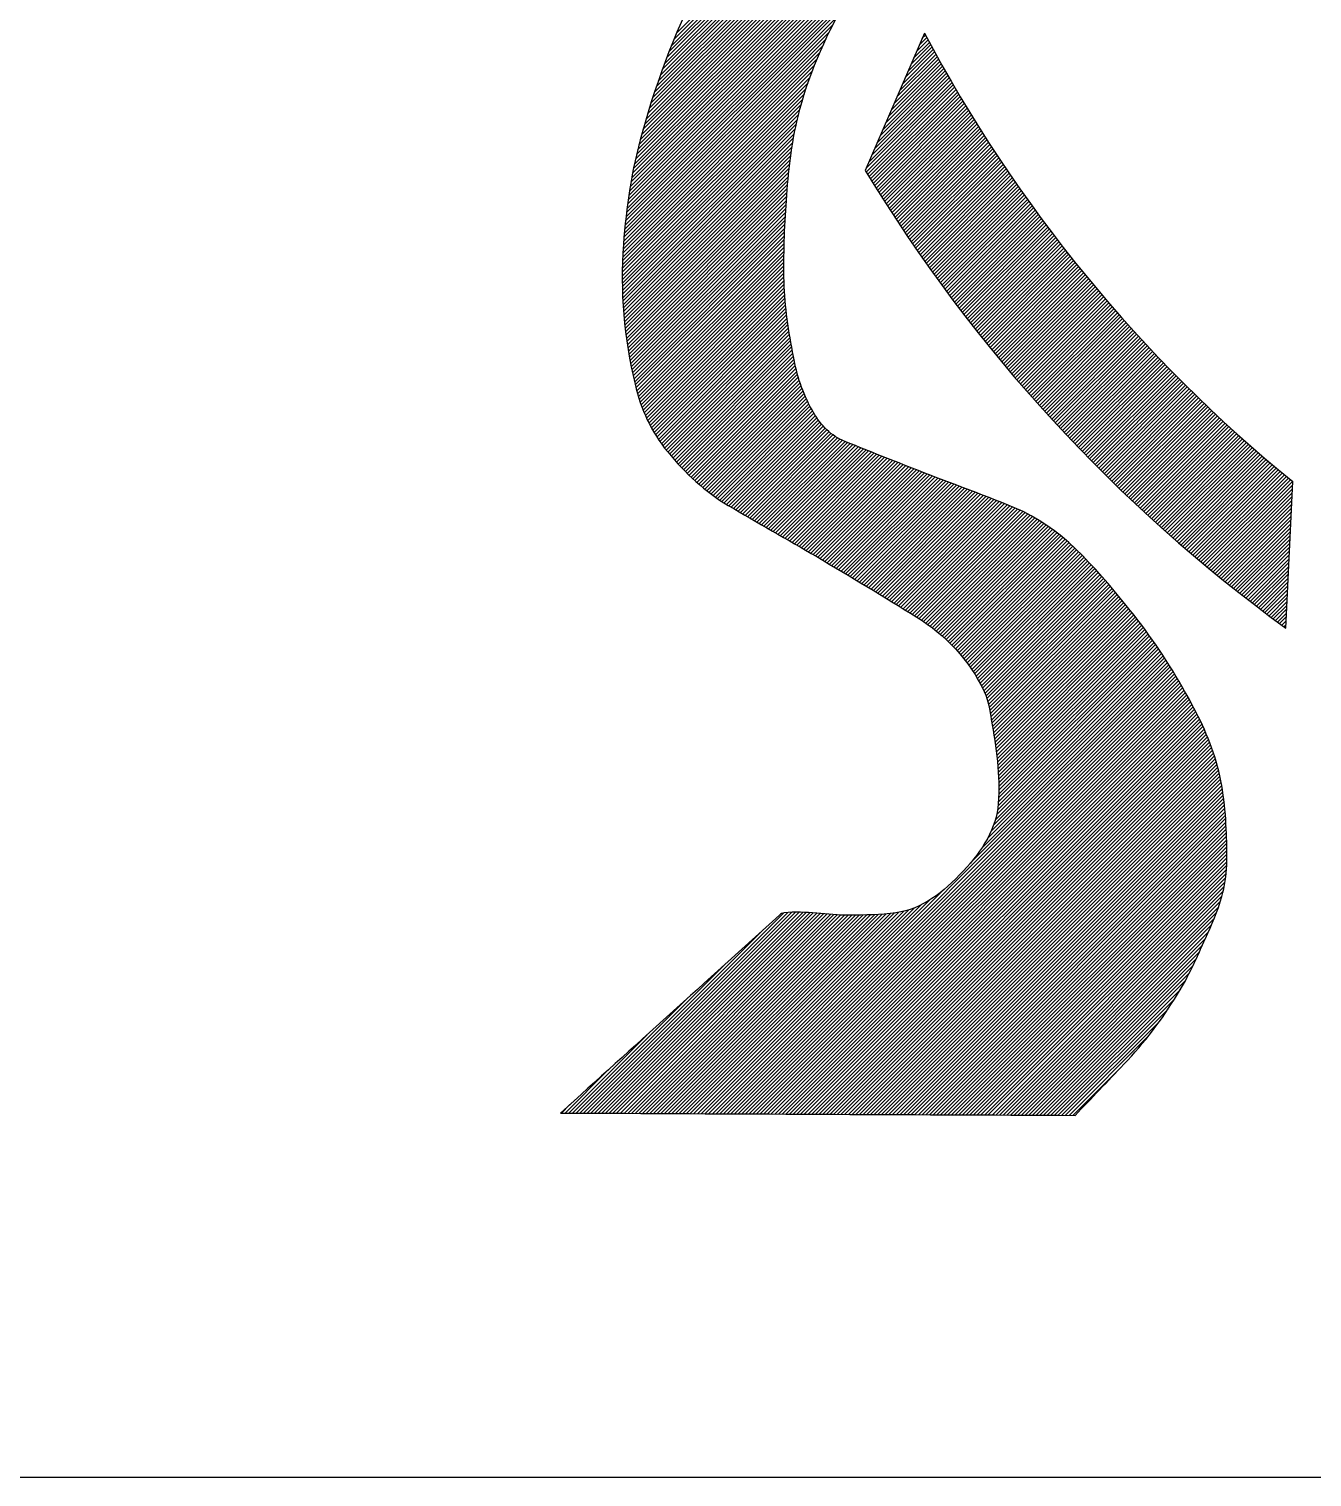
# Model space of a CAD drawing. Header units: inches. Extents: x -1128 to 651, y 96 to 845.
# Drawn here: x -485.589 to -483.186, y 661.388 to 664.101 of the extents above; entities that cross this region are included whole.
import ezdxf

# ---------------------------------------------------------------- set-up
doc = ezdxf.new("R2010")
doc.units = ezdxf.units.IN
doc.header["$MEASUREMENT"] = 0
doc.layers.add('Cables', color=7, linetype='Continuous', lineweight=0)
doc.layers.add('ONDOCS', color=7, linetype='Continuous', lineweight=0)
doc.layers.add('TEG BORDER', color=7, linetype='Continuous')

# ---------------------------------------------------------------- blocks, each defined once
blk = doc.blocks.new('TEG BORDER A2')
at = {"layer": 'ONDOCS', "color": 7, "linetype": 'Continuous', "lineweight": -3, "ltscale": 100}
for p, q in [((573.9492, 51.2562), (576.1516, 53.4585)), ((573.9558, 51.2769), (576.1324, 53.4535)), ((573.9627, 51.2979), (576.1133, 53.4485)), ((573.9698, 51.3192), (576.0942, 53.4436)), ((573.9771, 51.3406), (576.0751, 53.4386)), ((573.9847, 51.3624), (576.0559, 53.4336)), ((573.9926, 51.3844), (576.0366, 53.4285)), ((574.0008, 51.4068), (576.0173, 53.4232)), ((574.0093, 51.4294), (575.9978, 53.4179)), ((574.0182, 51.4525), (575.9781, 53.4123)), ((574.0275, 51.4759), (575.9582, 53.4066)), ((574.0373, 51.4998), (575.938, 53.4005)), ((574.0474, 51.5241), (575.9175, 53.3941)), ((573.9428, 51.2356), (575.5981, 52.8909)), ((573.9365, 51.2152), (575.4765, 52.7552)), ((573.9305, 51.195), (575.3934, 52.658)), ((573.9246, 51.175), (575.3267, 52.5771)), ((573.9189, 51.1551), (575.2695, 52.5057)), ((573.9133, 51.1354), (575.2186, 52.4407)), ((573.908, 51.116), (575.1725, 52.3805)), ((573.9031, 51.0969), (575.13, 52.3238)), ((573.8984, 51.0781), (575.0903, 52.27)), ((573.894, 51.0596), (575.053, 52.2185)), ((573.8899, 51.0413), (575.0177, 52.1691)), ((573.8824, 51.0055), (574.9548, 52.0779)), ((573.886, 51.0233), (574.985, 52.1223)), ((573.8789, 50.9879), (574.9265, 52.0355)), ((573.8757, 50.9705), (574.9, 51.9948)), ((573.8698, 50.9363), (574.8512, 51.9177)), ((573.8727, 50.9533), (574.8749, 51.9556)), ((573.8671, 50.9195), (574.8285, 51.8809)), ((573.8621, 50.8862), (574.7861, 51.8102)), ((573.8645, 50.9028), (574.8069, 51.8451)), ((573.8599, 50.8699), (574.7662, 51.7762)), ((573.8558, 50.8375), (574.7284, 51.7101)), ((573.8578, 50.8536), (574.747, 51.7428)), ((573.8522, 50.8056), (574.6931, 51.6465)), ((573.8539, 50.8215), (574.7105, 51.678)), ((573.849, 50.7741), (574.6606, 51.5857)), ((573.8505, 50.7898), (574.6763, 51.6156)), ((573.8462, 50.7431), (574.632, 51.5288)), ((573.8476, 50.7585), (574.6458, 51.5568)), ((574.9953, 51.5241), (574.7694, 50.9983)), ((573.8438, 50.7124), (574.607, 51.4755)), ((573.845, 50.7277), (574.619, 51.5017)), ((574.9329, 51.3789), (575.0242, 51.4703)), ((574.9436, 51.4037), (575.0192, 51.4794)), ((574.9542, 51.4285), (575.0143, 51.4886)), ((574.9649, 51.4533), (575.0093, 51.4978)), ((574.9755, 51.4781), (575.0044, 51.507)), ((574.9862, 51.5029), (574.9995, 51.5162)), ((573.8419, 50.6822), (574.5852, 51.4255)), ((573.8428, 50.6972), (574.5957, 51.4501)), ((574.869, 51.2302), (575.0544, 51.4156)), ((574.8797, 51.255), (575.0493, 51.4247)), ((574.8903, 51.2798), (575.0443, 51.4337)), ((574.901, 51.3046), (575.0392, 51.4429)), ((574.9116, 51.3294), (575.0342, 51.452)), ((574.9223, 51.3542), (575.0292, 51.4611)), ((573.8405, 50.6525), (574.5664, 51.3784)), ((573.8412, 50.6673), (574.5755, 51.4016)), ((574.8051, 51.0814), (575.0851, 51.3614)), ((574.8158, 51.1062), (575.0799, 51.3704)), ((574.8264, 51.131), (575.0748, 51.3794)), ((574.8371, 51.1558), (575.0697, 51.3884)), ((574.8477, 51.1806), (575.0646, 51.3975)), ((574.8584, 51.2054), (575.0595, 51.4065)), ((573.8395, 50.6091), (574.5429, 51.3125)), ((573.8397, 50.6234), (574.5502, 51.3339)), ((573.8401, 50.6379), (574.558, 51.3558)), ((574.7728, 50.9926), (575.1058, 51.3256)), ((574.7732, 51.0071), (575.1006, 51.3345)), ((574.7782, 50.9838), (575.111, 51.3167)), ((574.7835, 50.975), (575.1163, 51.3077)), ((574.7838, 51.0319), (575.0954, 51.3435)), ((574.7945, 51.0566), (575.0902, 51.3524)), ((573.8394, 50.5948), (574.5362, 51.2916)), ((573.8394, 50.5807), (574.53, 51.2712)), ((573.8396, 50.5667), (574.5242, 51.2514)), ((574.7889, 50.9662), (575.1215, 51.2988)), ((574.7943, 50.9575), (575.1268, 51.29)), ((574.7997, 50.9488), (575.1321, 51.2811)), ((574.8051, 50.94), (575.1373, 51.2722)), ((574.8106, 50.9313), (575.1426, 51.2634)), ((574.816, 50.9226), (575.148, 51.2546)), ((574.8214, 50.9139), (575.1533, 51.2458)), ((573.8398, 50.5528), (574.5189, 51.2319)), ((573.8402, 50.539), (574.514, 51.2129)), ((573.8407, 50.5254), (574.5095, 51.1942)), ((574.8269, 50.9052), (575.1586, 51.237)), ((574.8324, 50.8966), (575.164, 51.2282)), ((574.8379, 50.8879), (575.1694, 51.2194)), ((574.8434, 50.8793), (575.1747, 51.2107)), ((574.8489, 50.8707), (575.1801, 51.2019)), ((574.8544, 50.8621), (575.1856, 51.1932)), ((573.8412, 50.5118), (574.5054, 51.176)), ((573.8419, 50.4983), (574.5016, 51.158)), ((573.8427, 50.485), (574.4981, 51.1404)), ((574.86, 50.8535), (575.191, 51.1845)), ((574.8655, 50.8449), (575.1964, 51.1758)), ((574.8711, 50.8363), (575.2019, 51.1671)), ((574.8767, 50.8277), (575.2073, 51.1584)), ((574.8823, 50.8192), (575.2128, 51.1497)), ((574.8879, 50.8106), (575.2183, 51.1411)), ((573.8436, 50.4717), (574.4949, 51.1231)), ((573.8445, 50.4585), (574.492, 51.106)), ((573.8456, 50.4454), (574.4893, 51.0891)), ((574.8935, 50.8021), (575.2238, 51.1325)), ((574.8991, 50.7936), (575.2294, 51.1238)), ((574.9048, 50.7851), (575.2349, 51.1152)), ((574.9104, 50.7766), (575.2404, 51.1066)), ((574.9161, 50.7681), (575.246, 51.0981)), ((574.9218, 50.7597), (575.2516, 51.0895)), ((574.9274, 50.7512), (575.2572, 51.0809)), ((573.8467, 50.4324), (574.4868, 51.0725)), ((573.848, 50.4195), (574.4844, 51.056)), ((573.8493, 50.4067), (574.4823, 51.0397)), ((574.9331, 50.7428), (575.2628, 51.0724)), ((574.9389, 50.7344), (575.2684, 51.0639)), ((574.9446, 50.7259), (575.274, 51.0554)), ((574.9503, 50.7175), (575.2797, 51.0469)), ((574.9561, 50.7092), (575.2853, 51.0384)), ((574.9619, 50.7008), (575.291, 51.0299)), ((573.8507, 50.394), (574.4803, 51.0236)), ((573.8522, 50.3814), (574.4785, 51.0076)), ((573.8538, 50.3688), (574.4767, 50.9917)), ((573.8555, 50.3563), (574.4751, 50.976)), ((574.9676, 50.6924), (575.2967, 51.0215)), ((574.9734, 50.6841), (575.3024, 51.013)), ((574.9792, 50.6757), (575.3081, 51.0046)), ((574.985, 50.6674), (575.3138, 50.9962)), ((574.9909, 50.6591), (575.3195, 50.9878)), ((574.9967, 50.6508), (575.3253, 50.9794)), ((575.0026, 50.6425), (575.3311, 50.971)), ((573.8572, 50.3439), (574.4736, 50.9604)), ((573.859, 50.3316), (574.4723, 50.9448)), ((573.8609, 50.3193), (574.4709, 50.9294)), ((573.8629, 50.3072), (574.4697, 50.914)), ((575.0084, 50.6342), (575.3368, 50.9626)), ((575.0143, 50.6259), (575.3426, 50.9543)), ((575.0202, 50.6177), (575.3484, 50.9459)), ((575.0261, 50.6094), (575.3542, 50.9376)), ((575.032, 50.6012), (575.3601, 50.9293)), ((575.0379, 50.593), (575.3659, 50.921)), ((573.8649, 50.2951), (574.4685, 50.8987)), ((573.867, 50.283), (574.4674, 50.8834)), ((573.8692, 50.2711), (574.4664, 50.8682)), ((575.0439, 50.5848), (575.3718, 50.9127)), ((575.0498, 50.5766), (575.3776, 50.9044)), ((575.0558, 50.5684), (575.3835, 50.8962)), ((575.0617, 50.5602), (575.3894, 50.8879)), ((575.0677, 50.5521), (575.3953, 50.8797)), ((575.0737, 50.5439), (575.4012, 50.8715)), ((575.0797, 50.5358), (575.4072, 50.8633)), ((573.8715, 50.2592), (574.4654, 50.8531)), ((573.8738, 50.2474), (574.4644, 50.838)), ((573.8762, 50.2356), (574.4636, 50.823)), ((573.8787, 50.2239), (574.4627, 50.808)), ((575.0857, 50.5277), (575.4131, 50.8551)), ((575.0918, 50.5196), (575.4191, 50.8469)), ((575.0978, 50.5115), (575.4251, 50.8387)), ((575.1039, 50.5034), (575.4311, 50.8306)), ((575.11, 50.4953), (575.4371, 50.8224)), ((575.116, 50.4873), (575.4431, 50.8143)), ((575.1221, 50.4792), (575.4491, 50.8062)), ((573.8812, 50.2123), (574.462, 50.7931)), ((573.8838, 50.2008), (574.4612, 50.7783)), ((573.8864, 50.1893), (574.4606, 50.7635)), ((573.8891, 50.1779), (574.46, 50.7487)), ((575.1282, 50.4712), (575.4551, 50.7981)), ((575.1344, 50.4632), (575.4612, 50.79)), ((575.1405, 50.4551), (575.4673, 50.7819)), ((575.1466, 50.4471), (575.4733, 50.7739)), ((575.1528, 50.4392), (575.4794, 50.7658)), ((575.1589, 50.4312), (575.4855, 50.7578)), ((575.1651, 50.4232), (575.4916, 50.7497)), ((573.892, 50.1666), (574.4595, 50.7341)), ((573.8949, 50.1554), (574.4591, 50.7195)), ((573.898, 50.1443), (574.4587, 50.705)), ((575.1713, 50.4153), (575.4978, 50.7417)), ((575.1775, 50.4073), (575.5039, 50.7337)), ((575.1837, 50.3994), (575.5101, 50.7257)), ((575.19, 50.3915), (575.5163, 50.7178)), ((575.1962, 50.3836), (575.5224, 50.7098)), ((575.2024, 50.3757), (575.5286, 50.7019)), ((575.2087, 50.3678), (575.5348, 50.6939)), ((573.9013, 50.1334), (574.4584, 50.6905)), ((573.9047, 50.1227), (574.4581, 50.6761)), ((573.9082, 50.1121), (574.4579, 50.6618)), ((573.9119, 50.1016), (574.4578, 50.6476)), ((575.215, 50.3599), (575.5411, 50.686)), ((575.2213, 50.3521), (575.5473, 50.6781)), ((575.2276, 50.3442), (575.5535, 50.6702)), ((575.2339, 50.3364), (575.5598, 50.6623)), ((575.2402, 50.3286), (575.5661, 50.6545)), ((575.2465, 50.3208), (575.5724, 50.6466)), ((575.2529, 50.313), (575.5787, 50.6388)), ((573.9157, 50.0913), (574.4578, 50.6334)), ((573.9196, 50.0811), (574.4579, 50.6193)), ((573.9237, 50.071), (574.458, 50.6053)), ((573.9279, 50.0611), (574.4582, 50.5913)), ((575.2592, 50.3052), (575.585, 50.6309)), ((575.2656, 50.2974), (575.5913, 50.6231)), ((575.272, 50.2897), (575.5976, 50.6153)), ((575.2784, 50.2819), (575.604, 50.6075)), ((575.2848, 50.2742), (575.6103, 50.5997)), ((575.2912, 50.2664), (575.6167, 50.592)), ((575.2976, 50.2587), (575.6231, 50.5842)), ((573.9323, 50.0513), (574.4585, 50.5775)), ((573.9368, 50.0417), (574.4588, 50.5637)), ((573.9415, 50.0322), (574.4594, 50.5501)), ((573.9463, 50.0229), (574.4601, 50.5366)), ((575.3041, 50.251), (575.6295, 50.5765)), ((575.3105, 50.2433), (575.6359, 50.5688)), ((575.317, 50.2357), (575.6424, 50.561)), ((575.3235, 50.228), (575.6488, 50.5533)), ((575.3299, 50.2203), (575.6553, 50.5456)), ((575.3364, 50.2127), (575.6617, 50.538)), ((575.343, 50.2051), (575.6682, 50.5303)), ((573.9512, 50.0136), (574.4609, 50.5234)), ((573.9563, 50.0046), (574.4619, 50.5102)), ((573.9615, 49.9956), (574.463, 50.4972)), ((573.9668, 49.9868), (574.4642, 50.4842)), ((573.9723, 49.9781), (574.4656, 50.4714)), ((575.3495, 50.1974), (575.6747, 50.5227)), ((575.356, 50.1898), (575.6812, 50.515)), ((575.3626, 50.1822), (575.6877, 50.5074)), ((575.3691, 50.1747), (575.6942, 50.4998)), ((575.3757, 50.1671), (575.7008, 50.4922)), ((575.3823, 50.1595), (575.7073, 50.4846)), ((575.3889, 50.152), (575.7139, 50.477)), ((573.9779, 49.9696), (574.467, 50.4587)), ((573.9836, 49.9612), (574.4685, 50.4461)), ((573.9894, 49.9529), (574.4702, 50.4336)), ((573.9954, 49.9447), (574.4719, 50.4212)), ((575.3955, 50.1444), (575.7205, 50.4695)), ((575.4021, 50.1369), (575.7271, 50.4619)), ((575.4087, 50.1294), (575.7337, 50.4544)), ((575.4154, 50.1219), (575.7403, 50.4468)), ((575.422, 50.1144), (575.7469, 50.4393)), ((575.4287, 50.1069), (575.7536, 50.4318)), ((575.4354, 50.0995), (575.7602, 50.4244)), ((575.442, 50.092), (575.7669, 50.4169)), ((574.0015, 49.9367), (574.4736, 50.4088)), ((574.0078, 49.9288), (574.4755, 50.3965)), ((574.0141, 49.921), (574.4774, 50.3843)), ((574.0206, 49.9133), (574.4793, 50.3721)), ((574.0271, 49.9057), (574.4813, 50.3599)), ((575.4487, 50.0846), (575.7736, 50.4094)), ((575.4555, 50.0771), (575.7803, 50.402)), ((575.4622, 50.0697), (575.787, 50.3945)), ((575.4689, 50.0623), (575.7937, 50.3871)), ((575.4757, 50.0549), (575.8004, 50.3797)), ((575.4824, 50.0475), (575.8072, 50.3723)), ((575.4892, 50.0402), (575.8139, 50.3649)), ((574.0336, 49.8981), (574.4834, 50.3478)), ((574.0402, 49.8905), (574.4855, 50.3358)), ((574.0469, 49.883), (574.4876, 50.3238)), ((574.0536, 49.8756), (574.4897, 50.3118)), ((575.496, 50.0328), (575.8207, 50.3576)), ((575.5028, 50.0255), (575.8275, 50.3502)), ((575.5096, 50.0181), (575.8343, 50.3429)), ((575.5164, 50.0108), (575.8411, 50.3355)), ((575.5232, 50.0035), (575.8479, 50.3282)), ((575.5301, 49.9962), (575.8548, 50.3209)), ((575.5369, 49.9889), (575.8616, 50.3136)), ((575.5438, 49.9816), (575.8685, 50.3063)), ((574.0604, 49.8683), (574.4919, 50.2998)), ((574.0672, 49.861), (574.4941, 50.2879)), ((574.0742, 49.8538), (574.4964, 50.276)), ((574.0812, 49.8466), (574.4988, 50.2642)), ((574.0882, 49.8396), (574.5013, 50.2526)), ((575.5506, 49.9744), (575.8753, 50.299)), ((575.5575, 49.9671), (575.8822, 50.2918)), ((575.5644, 49.9599), (575.8891, 50.2845)), ((575.5713, 49.9526), (575.896, 50.2773)), ((575.5783, 49.9454), (575.903, 50.2701)), ((575.5852, 49.9382), (575.9099, 50.2629)), ((575.5922, 49.931), (575.9168, 50.2557)), ((575.5991, 49.9238), (575.9238, 50.2485)), ((574.0954, 49.8326), (574.504, 50.2412)), ((574.1026, 49.8256), (574.5069, 50.2299)), ((574.1099, 49.8188), (574.5099, 50.2188)), ((574.1173, 49.812), (574.513, 50.2078)), ((574.1247, 49.8053), (574.5163, 50.1969)), ((575.6061, 49.9167), (575.9308, 50.2413)), ((575.6131, 49.9095), (575.9378, 50.2342)), ((575.6201, 49.9023), (575.9448, 50.227)), ((575.6271, 49.8952), (575.9518, 50.2199)), ((575.6341, 49.8881), (575.9588, 50.2128)), ((575.6411, 49.881), (575.9658, 50.2057)), ((575.6481, 49.8739), (575.9729, 50.1986)), ((574.1322, 49.7987), (574.5198, 50.1863)), ((574.1399, 49.7922), (574.5234, 50.1757)), ((574.1476, 49.7858), (574.5272, 50.1654)), ((574.1554, 49.7794), (574.5311, 50.1551)), ((574.1632, 49.7731), (574.5352, 50.1451)), ((575.6552, 49.8668), (575.9799, 50.1915)), ((575.6623, 49.8597), (575.987, 50.1844)), ((575.6693, 49.8526), (575.9941, 50.1774)), ((575.6764, 49.8456), (576.0012, 50.1704)), ((575.6835, 49.8385), (576.0083, 50.1633)), ((575.6906, 49.8315), (576.0154, 50.1563)), ((575.6978, 49.8245), (576.0226, 50.1493)), ((575.7049, 49.8175), (576.0297, 50.1423)), ((574.1712, 49.767), (574.5394, 50.1351)), ((574.1793, 49.7609), (574.5437, 50.1253)), ((574.1874, 49.7549), (574.5482, 50.1157)), ((574.1957, 49.749), (574.5529, 50.1062)), ((574.204, 49.7432), (574.5577, 50.0969)), ((574.2125, 49.7375), (574.5626, 50.0876)), ((575.712, 49.8105), (576.0369, 50.1353)), ((575.7192, 49.8035), (576.0441, 50.1284)), ((575.7264, 49.7965), (576.0513, 50.1214)), ((575.7335, 49.7896), (576.0585, 50.1145)), ((575.7407, 49.7826), (576.0657, 50.1075)), ((575.7479, 49.7757), (576.0729, 50.1006)), ((575.7552, 49.7687), (576.0801, 50.0937)), ((575.7624, 49.7618), (576.0874, 50.0868)), ((574.221, 49.732), (574.5676, 50.0786)), ((574.2297, 49.7265), (574.5729, 50.0696)), ((574.2384, 49.7211), (574.5783, 50.0609)), ((574.2473, 49.7158), (574.5839, 50.0524)), ((574.2562, 49.7105), (574.5897, 50.0441)), ((574.2651, 49.7053), (574.5958, 50.036)), ((574.274, 49.7), (574.6021, 50.0281)), ((575.7696, 49.7549), (576.0947, 50.08)), ((575.7769, 49.748), (576.1019, 50.0731)), ((575.7841, 49.7412), (576.1092, 50.0662)), ((575.7914, 49.7343), (576.1165, 50.0594)), ((575.7987, 49.7274), (576.1238, 50.0526)), ((575.806, 49.7206), (576.1312, 50.0458)), ((575.8133, 49.7138), (576.1385, 50.039)), ((575.8206, 49.7069), (576.1459, 50.0322)), ((574.2829, 49.6948), (574.6086, 50.0205)), ((574.2918, 49.6896), (574.6154, 50.0132)), ((574.3008, 49.6844), (574.6225, 50.0061)), ((574.3097, 49.6792), (574.6298, 49.9993)), ((574.3186, 49.674), (574.6375, 49.9929)), ((574.3276, 49.6688), (574.6456, 49.9868)), ((574.3366, 49.6636), (574.654, 49.981)), ((574.3455, 49.6584), (574.6628, 49.9757)), ((575.828, 49.7001), (576.1532, 50.0254)), ((575.8353, 49.6933), (576.1606, 50.0186)), ((575.8427, 49.6865), (576.168, 50.0119)), ((575.85, 49.6798), (576.1754, 50.0051)), ((575.8574, 49.673), (576.1828, 49.9984)), ((575.8648, 49.6663), (576.1902, 49.9917)), ((575.8722, 49.6595), (576.1977, 49.985)), ((575.8796, 49.6528), (576.2051, 49.9783)), ((575.887, 49.6461), (576.2126, 49.9716)), ((574.3545, 49.6533), (574.672, 49.9708)), ((574.3635, 49.6481), (574.6818, 49.9664)), ((574.3725, 49.6429), (574.6918, 49.9623)), ((574.3814, 49.6378), (574.7018, 49.9581)), ((574.3904, 49.6326), (574.7118, 49.954)), ((574.3994, 49.6275), (574.7218, 49.9499)), ((574.4084, 49.6223), (574.7319, 49.9458)), ((574.4174, 49.6172), (574.7419, 49.9417)), ((574.4264, 49.612), (574.752, 49.9376)), ((574.4354, 49.6069), (574.762, 49.9335)), ((574.4444, 49.6017), (574.7721, 49.9295)), ((574.4534, 49.5966), (574.7822, 49.9254)), ((574.4624, 49.5914), (574.7923, 49.9214)), ((574.4713, 49.5863), (574.8024, 49.9173)), ((575.8945, 49.6394), (576.2201, 49.965)), ((575.9019, 49.6327), (576.2276, 49.9583)), ((575.9094, 49.626), (576.2351, 49.9517)), ((575.9169, 49.6193), (576.2426, 49.9451)), ((575.9244, 49.6127), (576.2501, 49.9384)), ((575.9319, 49.606), (576.2577, 49.9319)), ((575.9394, 49.5994), (576.2652, 49.9253)), ((575.9469, 49.5928), (576.2728, 49.9187)), ((574.4803, 49.5811), (574.8125, 49.9133)), ((574.4893, 49.5759), (574.8226, 49.9093)), ((574.4983, 49.5708), (574.8328, 49.9053)), ((574.5072, 49.5656), (574.8429, 49.9013)), ((574.5162, 49.5604), (574.853, 49.8973)), ((574.5252, 49.5552), (574.8632, 49.8933)), ((574.5341, 49.55), (574.8733, 49.8893)), ((574.5431, 49.5448), (574.8835, 49.8853)), ((574.552, 49.5396), (574.8936, 49.8813)), ((574.5609, 49.5344), (574.9038, 49.8773)), ((574.5698, 49.5292), (574.9139, 49.8733)), ((574.5787, 49.524), (574.9241, 49.8693)), ((574.5876, 49.5187), (574.9343, 49.8653)), ((574.5965, 49.5135), (574.9444, 49.8613)), ((575.9544, 49.5862), (576.2804, 49.9121)), ((575.962, 49.5796), (576.288, 49.9056)), ((575.9695, 49.573), (576.2956, 49.899)), ((575.9771, 49.5664), (576.3032, 49.8925)), ((575.9847, 49.5599), (576.3108, 49.886)), ((575.9923, 49.5533), (576.3185, 49.8795)), ((575.9999, 49.5468), (576.3261, 49.873)), ((576.0075, 49.5402), (576.3338, 49.8666)), ((574.6054, 49.5082), (574.9546, 49.8574)), ((574.6143, 49.503), (574.9647, 49.8534)), ((574.6232, 49.4977), (574.9749, 49.8494)), ((574.6321, 49.4925), (574.9851, 49.8455)), ((574.641, 49.4872), (574.9953, 49.8415)), ((574.6498, 49.4819), (575.0055, 49.8376)), ((574.6587, 49.4767), (575.0157, 49.8337)), ((574.6676, 49.4714), (575.026, 49.8298)), ((574.6765, 49.4661), (575.0362, 49.8259)), ((574.6853, 49.4608), (575.0464, 49.822)), ((574.6942, 49.4556), (575.0567, 49.8181)), ((574.703, 49.4503), (575.0669, 49.8142)), ((574.7119, 49.445), (575.0772, 49.8103)), ((574.7207, 49.4397), (575.0874, 49.8064)), ((576.0151, 49.5337), (576.3415, 49.8601)), ((576.0228, 49.5272), (576.3492, 49.8537)), ((576.0304, 49.5207), (576.3569, 49.8472)), ((576.0381, 49.5142), (576.3646, 49.8408)), ((576.0457, 49.5078), (576.3724, 49.8344)), ((576.0534, 49.5013), (576.3801, 49.828)), ((576.0611, 49.4949), (576.3879, 49.8216)), ((576.0688, 49.4885), (576.3956, 49.8153)), ((576.0766, 49.482), (576.4034, 49.8089)), ((576.3778, 49.2477), (576.4045, 49.8081)), ((574.7296, 49.4344), (575.0977, 49.8025)), ((574.7384, 49.4291), (575.1079, 49.7986)), ((574.7473, 49.4238), (575.1182, 49.7947)), ((574.7561, 49.4185), (575.1285, 49.7908)), ((574.7649, 49.4132), (575.1387, 49.787)), ((574.7737, 49.4078), (575.149, 49.7831)), ((574.7826, 49.4025), (575.1592, 49.7792)), ((574.7914, 49.3972), (575.1695, 49.7753)), ((574.8002, 49.3918), (575.1797, 49.7714)), ((574.809, 49.3865), (575.1899, 49.7675)), ((574.8178, 49.3812), (575.2002, 49.7635)), ((574.8266, 49.3758), (575.2104, 49.7596)), ((574.8354, 49.3705), (575.2206, 49.7557)), ((574.8442, 49.3651), (575.2308, 49.7518)), ((576.0843, 49.4756), (576.4038, 49.7952)), ((576.092, 49.4692), (576.4031, 49.7803)), ((576.0998, 49.4628), (576.4024, 49.7655)), ((576.1076, 49.4565), (576.4017, 49.7506)), ((574.8529, 49.3597), (575.241, 49.7478)), ((574.8617, 49.3544), (575.2512, 49.7438)), ((574.8705, 49.349), (575.2613, 49.7399)), ((574.8792, 49.3436), (575.2715, 49.7359)), ((574.888, 49.3382), (575.2816, 49.7319)), ((574.8968, 49.3329), (575.2918, 49.7279)), ((574.9055, 49.3275), (575.3019, 49.7239)), ((574.9142, 49.3221), (575.312, 49.7198)), ((574.923, 49.3167), (575.3221, 49.7158)), ((574.9317, 49.3112), (575.3321, 49.7117)), ((574.9404, 49.3058), (575.3422, 49.7076)), ((574.9491, 49.3004), (575.3521, 49.7034)), ((574.9579, 49.295), (575.3619, 49.699)), ((574.9666, 49.2895), (575.3716, 49.6945)), ((576.1153, 49.4501), (576.401, 49.7358)), ((576.1231, 49.4438), (576.4003, 49.7209)), ((576.1309, 49.4374), (576.3996, 49.7061)), ((574.9752, 49.284), (575.3811, 49.6899)), ((574.9838, 49.2784), (575.3905, 49.6851)), ((574.9922, 49.2728), (575.3997, 49.6802)), ((575.0006, 49.267), (575.4088, 49.6752)), ((575.0088, 49.2611), (575.4178, 49.6701)), ((575.017, 49.2551), (575.4267, 49.6648)), ((575.0251, 49.249), (575.4355, 49.6594)), ((575.033, 49.2429), (575.4441, 49.654)), ((575.0409, 49.2366), (575.4527, 49.6484)), ((575.0487, 49.2302), (575.4611, 49.6427)), ((576.1388, 49.4311), (576.3989, 49.6912)), ((576.1466, 49.4248), (576.3982, 49.6764)), ((576.1544, 49.4185), (576.3975, 49.6615)), ((576.1623, 49.4122), (576.3968, 49.6467)), ((575.0563, 49.2237), (575.4695, 49.6369)), ((575.0639, 49.2172), (575.4777, 49.631)), ((575.0714, 49.2105), (575.4859, 49.625)), ((575.0787, 49.2037), (575.494, 49.6189)), ((575.086, 49.1968), (575.502, 49.6128)), ((575.0932, 49.1898), (575.5099, 49.6065)), ((575.1002, 49.1828), (575.5177, 49.6002)), ((575.1072, 49.1756), (575.5254, 49.5938)), ((575.114, 49.1683), (575.5331, 49.5873)), ((576.1702, 49.4059), (576.3961, 49.6318)), ((576.178, 49.3997), (576.3954, 49.617)), ((576.1859, 49.3934), (576.3947, 49.6021)), ((576.1938, 49.3872), (576.394, 49.5873)), ((575.1208, 49.1609), (575.5407, 49.5808)), ((575.1274, 49.1534), (575.5482, 49.5742)), ((575.134, 49.1458), (575.5556, 49.5675)), ((575.1404, 49.1381), (575.563, 49.5607)), ((575.1467, 49.1303), (575.5704, 49.5539)), ((575.1529, 49.1223), (575.5776, 49.547)), ((575.159, 49.1143), (575.5848, 49.5401)), ((575.165, 49.1061), (575.592, 49.5331)), ((576.2017, 49.3809), (576.3932, 49.5724)), ((576.2097, 49.3747), (576.3925, 49.5576)), ((576.2176, 49.3685), (576.3918, 49.5428)), ((576.2255, 49.3623), (576.3911, 49.5279)), ((575.1708, 49.0978), (575.5991, 49.5261)), ((575.1766, 49.0894), (575.6061, 49.519)), ((575.1822, 49.0809), (575.6131, 49.5118)), ((575.1877, 49.0723), (575.6201, 49.5046)), ((575.1931, 49.0636), (575.6269, 49.4974)), ((575.1984, 49.0547), (575.6338, 49.4901)), ((575.2035, 49.0457), (575.6406, 49.4828)), ((575.2086, 49.0366), (575.6474, 49.4754)), ((576.2335, 49.3561), (576.3904, 49.5131)), ((576.2415, 49.35), (576.3897, 49.4982)), ((576.2495, 49.3438), (576.389, 49.4834)), ((575.2135, 49.0273), (575.6541, 49.468)), ((575.2182, 49.0179), (575.6608, 49.4605)), ((575.2228, 49.0084), (575.6675, 49.4531)), ((575.2273, 48.9987), (575.6741, 49.4456)), ((575.2313, 48.9886), (575.6807, 49.438)), ((575.2348, 48.978), (575.6873, 49.4305)), ((575.238, 48.967), (575.6939, 49.4229)), ((576.2575, 49.3377), (576.3883, 49.4685)), ((576.2655, 49.3315), (576.3876, 49.4537)), ((576.2735, 49.3254), (576.3869, 49.4388)), ((576.2815, 49.3193), (576.3862, 49.424)), ((575.2408, 48.9557), (575.7004, 49.4152)), ((575.2433, 48.944), (575.7069, 49.4076)), ((575.2455, 48.9321), (575.7134, 49.3999)), ((575.2476, 48.92), (575.7198, 49.3923)), ((575.2496, 48.9079), (575.7263, 49.3846)), ((575.2516, 48.8958), (575.7327, 49.3769)), ((575.2537, 48.8837), (575.7391, 49.3691)), ((576.2896, 49.3132), (576.3855, 49.4091)), ((576.2976, 49.3071), (576.3848, 49.3943)), ((576.3057, 49.301), (576.3841, 49.3794)), ((576.3138, 49.295), (576.3834, 49.3646)), ((575.2558, 48.8717), (575.7455, 49.3614)), ((575.2578, 48.8595), (575.7519, 49.3537)), ((575.2598, 48.8474), (575.7583, 49.3459)), ((575.2617, 48.8352), (575.7647, 49.3381)), ((575.2636, 48.8229), (575.7711, 49.3304)), ((575.2655, 48.8106), (575.7774, 49.3226)), ((575.2672, 48.7982), (575.7837, 49.3147)), ((575.2689, 48.7858), (575.79, 49.3069)), ((576.3219, 49.2889), (576.3827, 49.3497)), ((576.33, 49.2829), (576.3819, 49.3349)), ((576.3381, 49.2769), (576.3812, 49.32)), ((575.2705, 48.7733), (575.7962, 49.299)), ((575.2721, 48.7606), (575.8025, 49.291)), ((575.2735, 48.7479), (575.8086, 49.2831)), ((575.2748, 48.7351), (575.8148, 49.2751)), ((575.276, 48.7222), (575.8209, 49.267)), ((575.2771, 48.7091), (575.8269, 49.2589)), ((575.278, 48.6959), (575.833, 49.2508)), ((576.3462, 49.2709), (576.3805, 49.3052)), ((576.3544, 49.2649), (576.3798, 49.2903)), ((576.3625, 49.2589), (576.3791, 49.2755)), ((576.3707, 49.2529), (576.3784, 49.2606)), ((575.2788, 48.6825), (575.839, 49.2427)), ((575.2794, 48.669), (575.8449, 49.2345)), ((575.2798, 48.6128), (575.8684, 49.2015)), ((575.2799, 48.6553), (575.8509, 49.2263)), ((575.2801, 48.6414), (575.8568, 49.2181)), ((575.2801, 48.6272), (575.8626, 49.2098)), ((575.26, 48.494), (575.9083, 49.1423)), ((575.2668, 48.5149), (575.9027, 49.1509)), ((575.2716, 48.5339), (575.8971, 49.1594)), ((575.275, 48.5514), (575.8914, 49.1679)), ((575.2772, 48.5678), (575.8857, 49.1763)), ((575.2784, 48.5832), (575.88, 49.1847)), ((575.2793, 48.5982), (575.8742, 49.1931)), ((574.2264, 47.3897), (575.9358, 49.0991)), ((574.2405, 47.3896), (575.9412, 49.0904)), ((575.1697, 48.3472), (575.9304, 49.1078)), ((575.2149, 48.4065), (575.9249, 49.1165)), ((575.2366, 48.4423), (575.9194, 49.1251)), ((575.2504, 48.4703), (575.9139, 49.1337)), ((574.2545, 47.3896), (575.9466, 49.0816)), ((574.2686, 47.3895), (575.9519, 49.0728)), ((574.2827, 47.3894), (575.9573, 49.064)), ((574.2968, 47.3894), (575.9625, 49.0551)), ((574.3109, 47.3893), (575.9678, 49.0463)), ((574.3249, 47.3893), (575.973, 49.0374)), ((574.339, 47.3892), (575.9782, 49.0284)), ((574.3531, 47.3891), (575.9834, 49.0195)), ((574.3672, 47.3891), (575.9886, 49.0105)), ((574.3813, 47.389), (575.9937, 49.0015)), ((574.3953, 47.3889), (575.9988, 48.9924)), ((574.4094, 47.3889), (576.0039, 48.9833)), ((574.4235, 47.3888), (576.0089, 48.9742)), ((574.4376, 47.3887), (576.0139, 48.9651)), ((574.4516, 47.3887), (576.0189, 48.9559)), ((574.4657, 47.3886), (576.0238, 48.9467)), ((574.4798, 47.3886), (576.0287, 48.9374)), ((574.4939, 47.3885), (576.0335, 48.9281)), ((574.508, 47.3884), (576.0382, 48.9187)), ((574.522, 47.3884), (576.043, 48.9093)), ((574.5361, 47.3883), (576.0476, 48.8998)), ((574.5502, 47.3882), (576.0522, 48.8903)), ((574.5643, 47.3882), (576.0567, 48.8806)), ((574.5783, 47.3881), (576.0612, 48.871)), ((574.5924, 47.388), (576.0656, 48.8612)), ((574.6065, 47.388), (576.0699, 48.8514)), ((574.6206, 47.3879), (576.0742, 48.8415)), ((574.6347, 47.3879), (576.0783, 48.8315)), ((574.6487, 47.3878), (576.0824, 48.8215)), ((574.6628, 47.3877), (576.0864, 48.8113)), ((574.6769, 47.3877), (576.0903, 48.8011)), ((574.691, 47.3876), (576.0942, 48.7908)), ((574.7051, 47.3875), (576.0979, 48.7804)), ((574.7191, 47.3875), (576.1015, 48.7699)), ((574.7332, 47.3874), (576.1051, 48.7593)), ((574.7473, 47.3873), (576.1085, 48.7486)), ((574.7614, 47.3873), (576.1118, 48.7377)), ((574.7754, 47.3872), (576.115, 48.7267)), ((574.7895, 47.3872), (576.118, 48.7156)), ((574.8036, 47.3871), (576.1208, 48.7043)), ((574.8177, 47.387), (576.1236, 48.6929)), ((574.8318, 47.387), (576.1262, 48.6814)), ((574.8458, 47.3869), (576.1286, 48.6697)), ((574.8599, 47.3868), (576.1309, 48.6579)), ((574.874, 47.3868), (576.1331, 48.6459)), ((574.8881, 47.3867), (576.1352, 48.6338)), ((574.9022, 47.3866), (576.1371, 48.6215)), ((574.9162, 47.3866), (576.1388, 48.6092)), ((574.9303, 47.3865), (576.1405, 48.5967)), ((574.9444, 47.3865), (576.142, 48.584)), ((574.9585, 47.3864), (576.1434, 48.5713)), ((574.9725, 47.3863), (576.1446, 48.5584)), ((574.9866, 47.3863), (576.1458, 48.5454)), ((575.0007, 47.3862), (576.1469, 48.5324)), ((575.0148, 47.3861), (576.1478, 48.5192)), ((575.0289, 47.3861), (576.1487, 48.5059)), ((575.0429, 47.386), (576.1494, 48.4925)), ((575.057, 47.3859), (576.1501, 48.479)), ((575.0711, 47.3859), (576.1507, 48.4655)), ((575.0852, 47.3858), (576.1513, 48.4519)), ((575.0993, 47.3858), (576.1518, 48.4383)), ((575.1133, 47.3857), (576.1522, 48.4246)), ((575.1274, 47.3856), (576.1526, 48.4108)), ((575.1415, 47.3856), (576.1528, 48.3968)), ((575.1556, 47.3855), (576.1528, 48.3828)), ((575.1696, 47.3854), (576.1527, 48.3685)), ((575.1837, 47.3854), (576.1523, 48.354)), ((575.1978, 47.3853), (576.1517, 48.3392)), ((575.2119, 47.3852), (576.1507, 48.3241)), ((575.226, 47.3852), (576.1494, 48.3086)), ((575.24, 47.3851), (576.1476, 48.2927)), ((575.2541, 47.385), (576.1453, 48.2762)), ((575.2682, 47.385), (576.1422, 48.259)), ((574.1982, 47.3898), (575.016, 48.2076)), ((574.2123, 47.3898), (575.0687, 48.2461)), ((575.2823, 47.3849), (576.1384, 48.241)), ((575.2963, 47.3849), (576.1334, 48.2219)), ((575.3104, 47.3848), (576.1273, 48.2017)), ((573.6914, 47.3921), (574.4577, 48.1584)), ((573.7055, 47.3921), (574.4731, 48.1597)), ((573.7196, 47.392), (574.488, 48.1604)), ((573.7336, 47.3919), (574.5024, 48.1607)), ((573.7477, 47.3919), (574.5164, 48.1606)), ((573.7618, 47.3918), (574.5302, 48.1602)), ((573.7759, 47.3917), (574.5437, 48.1596)), ((573.79, 47.3917), (574.5571, 48.1588)), ((573.804, 47.3916), (574.5703, 48.1579)), ((573.8181, 47.3915), (574.5834, 48.1569)), ((573.8322, 47.3915), (574.5965, 48.1558)), ((573.8463, 47.3914), (574.6096, 48.1547)), ((573.8603, 47.3914), (574.6226, 48.1536)), ((573.8744, 47.3913), (574.6357, 48.1526)), ((573.8885, 47.3912), (574.6489, 48.1517)), ((573.9026, 47.3912), (574.6623, 48.1508)), ((573.9167, 47.3911), (574.6758, 48.1502)), ((573.9307, 47.391), (574.6895, 48.1498)), ((573.9448, 47.391), (574.7034, 48.1496)), ((573.9589, 47.3909), (574.7177, 48.1497)), ((573.973, 47.3908), (574.7319, 48.1498)), ((573.9871, 47.3908), (574.7462, 48.1499)), ((574.0011, 47.3907), (574.7605, 48.1501)), ((574.0152, 47.3907), (574.775, 48.1504)), ((574.0293, 47.3906), (574.7895, 48.1508)), ((574.0434, 47.3905), (574.8042, 48.1514)), ((574.0574, 47.3905), (574.8191, 48.1521)), ((574.0715, 47.3904), (574.8342, 48.1531)), ((574.0856, 47.3903), (574.8496, 48.1543)), ((574.0997, 47.3903), (574.8653, 48.1559)), ((574.1138, 47.3902), (574.8814, 48.1579)), ((574.1278, 47.3901), (574.8982, 48.1605)), ((574.1419, 47.3901), (574.9162, 48.1643)), ((574.156, 47.39), (574.9358, 48.1699)), ((574.1701, 47.39), (574.9579, 48.1778)), ((574.1842, 47.3899), (574.9836, 48.1893)), ((575.3245, 47.3847), (576.1202, 48.1805)), ((575.3386, 47.3847), (576.1122, 48.1583)), ((573.6773, 47.3922), (574.3781, 48.0929)), ((575.3527, 47.3846), (576.1031, 48.135)), ((575.3667, 47.3845), (576.093, 48.1108)), ((575.3808, 47.3845), (576.0821, 48.0857)), ((575.3949, 47.3844), (576.0705, 48.06)), ((575.409, 47.3843), (576.0588, 48.0342)), ((575.4231, 47.3843), (576.047, 48.0082)), ((575.4371, 47.3842), (576.0349, 47.982)), ((573.6633, 47.3922), (574.2303, 47.9593)), ((575.4512, 47.3842), (576.0222, 47.9552)), ((575.4653, 47.3841), (576.0085, 47.9273)), ((575.4794, 47.384), (575.9932, 47.8978)), ((573.6492, 47.3923), (574.0826, 47.8258)), ((575.4934, 47.384), (575.9752, 47.8657)), ((575.5075, 47.3839), (575.953, 47.8294)), ((575.5216, 47.3838), (575.9265, 47.7888)), ((575.5357, 47.3838), (575.8939, 47.742)), ((573.6351, 47.3924), (573.9349, 47.6922)), ((575.5498, 47.3837), (575.8495, 47.6835)), ((573.621, 47.3924), (573.7872, 47.5586)), ((575.5638, 47.3836), (575.7431, 47.5629)), ((573.6069, 47.3925), (573.6395, 47.4251))]:
    blk.add_line(p, q, dxfattribs=at)
at = {"layer": 'ONDOCS', "color": 7, "linetype": 'Continuous', "lineweight": -3, "ltscale": 100, "extrusion": (0, 0, -1)}
for centre, radius, start, end in [((-579.9319, 54.1274), 6.0368, 341.37984, 224.49645), ((-579.9368, 54.1454), 5.5937, 344.8891, 224.527)]:
    blk.add_arc(centre, radius, start, end, dxfattribs=at)
at = {"layer": 'ONDOCS', "color": 7, "linetype": 'Continuous', "lineweight": -3, "ltscale": 100}
for centre, radius, start, end in [((579.9368, 54.1454), 5.5937, 207.9438, 230.8402), ((579.9319, 54.1274), 6.0368, 211.22127, 233.9326)]:
    blk.add_arc(centre, radius, start, end, dxfattribs=at)
for points in [[(574.1558, 51.7481), (574.0495, 51.5539), (573.9754, 51.3556), (573.9153, 51.1424)], [(574.512, 51.2048), (574.5495, 51.3593), (574.6139, 51.5016), (574.6902, 51.6412)], [(574.4675, 50.8841), (574.4752, 50.9919), (574.4863, 51.0986), (574.512, 51.2048)], [(573.9153, 51.1424), (573.8753, 51.0006), (573.8546, 50.8579), (573.844, 50.7149)], [(574.4586, 50.5724), (574.4561, 50.6762), (574.4601, 50.7803), (574.4675, 50.8841)], [(573.844, 50.7149), (573.8309, 50.5379), (573.846, 50.3579), (573.8886, 50.1805)], [(574.4942, 50.2873), (574.4767, 50.3822), (574.4609, 50.4768), (574.4586, 50.5724)], [(574.5655, 50.0825), (574.5286, 50.1486), (574.5074, 50.2157), (574.4942, 50.2873)], [(573.8886, 50.1805), (573.9113, 50.0855), (573.9491, 49.9998), (574.0133, 49.9221)], [(574.6813, 49.9667), (574.6307, 49.9878), (574.5933, 50.0325), (574.5655, 50.0825)], [(574.0133, 49.9221), (574.0824, 49.8385), (574.156, 49.77), (574.2448, 49.7173)], [(574.9485, 49.8598), (574.8592, 49.8949), (574.7701, 49.9296), (574.6813, 49.9667)], [(575.3404, 49.7084), (575.2103, 49.7614), (575.0789, 49.8086), (574.9485, 49.8598)], [(574.2448, 49.7173), (574.3572, 49.6506), (574.4709, 49.5875), (574.5833, 49.5213)], [(575.7679, 49.3343), (575.6452, 49.4837), (575.5163, 49.6366), (575.3404, 49.7084)], [(574.5833, 49.5213), (574.7118, 49.4455), (574.8392, 49.3691), (574.9663, 49.2897)], [(575.9817, 49.0225), (575.9178, 49.1333), (575.8496, 49.2349), (575.7679, 49.3343)], [(574.9663, 49.2897), (575.0755, 49.2215), (575.168, 49.126), (575.2246, 49.0047)], [(575.2246, 49.0047), (575.2408, 48.9699), (575.245, 48.9341), (575.2513, 48.8978)], [(576.1064, 48.7553), (576.0753, 48.8517), (576.0316, 48.9361), (575.9817, 49.0225)], [(575.2513, 48.8978), (575.2698, 48.7918), (575.286, 48.6832), (575.278, 48.5772)], [(576.1509, 48.4614), (576.1469, 48.5599), (576.1378, 48.6581), (576.1064, 48.7553)], [(575.278, 48.5772), (575.2708, 48.4813), (575.2186, 48.3985), (575.1444, 48.3188)], [(576.1331, 48.2209), (576.1559, 48.3001), (576.1542, 48.3815), (576.1509, 48.4614)], [(575.1444, 48.3188), (575.0668, 48.2356), (574.9873, 48.1729), (574.8861, 48.1585)], [(576.0708, 48.0606), (576.0947, 48.1132), (576.1169, 48.1644), (576.1331, 48.2209)], [(574.4408, 48.1496), (574.1617, 47.8972), (573.8826, 47.6449), (573.6035, 47.3925)], [(574.4586, 48.1585), (574.4519, 48.1579), (574.4457, 48.1541), (574.4408, 48.1496)], [(574.708, 48.1496), (574.6249, 48.149), (574.5417, 48.1667), (574.4586, 48.1585)], [(574.8861, 48.1585), (574.8267, 48.1501), (574.7674, 48.1501), (574.708, 48.1496)], [(575.9639, 47.8468), (576.006, 47.9153), (576.0376, 47.9875), (576.0708, 48.0606)], [(575.759, 47.5796), (575.8365, 47.6608), (575.9045, 47.7504), (575.9639, 47.8468)], [(575.572, 47.3837), (575.6343, 47.449), (575.6967, 47.5143), (575.759, 47.5796)], [(573.6035, 47.3926), (574.2597, 47.3896), (574.9158, 47.3866), (575.572, 47.3837)]]:
    blk.add_open_spline(points, degree=3, dxfattribs=at)
at = {"layer": 'TEG BORDER'}
blk.add_line((489, 46), (589, 46), dxfattribs=at)

msp = doc.modelspace()

# ---------------------------------------------------------------- block references
at = {"layer": 'Cables', "color": 0, "xscale": 0.4897326461023622, "yscale": 0.4897326461023622, "zscale": 0.4897326461023622}
msp.add_blockref('TEG BORDER A2', (-765.5059, 638.8601), dxfattribs=at)

doc.saveas('drawing.dxf')
